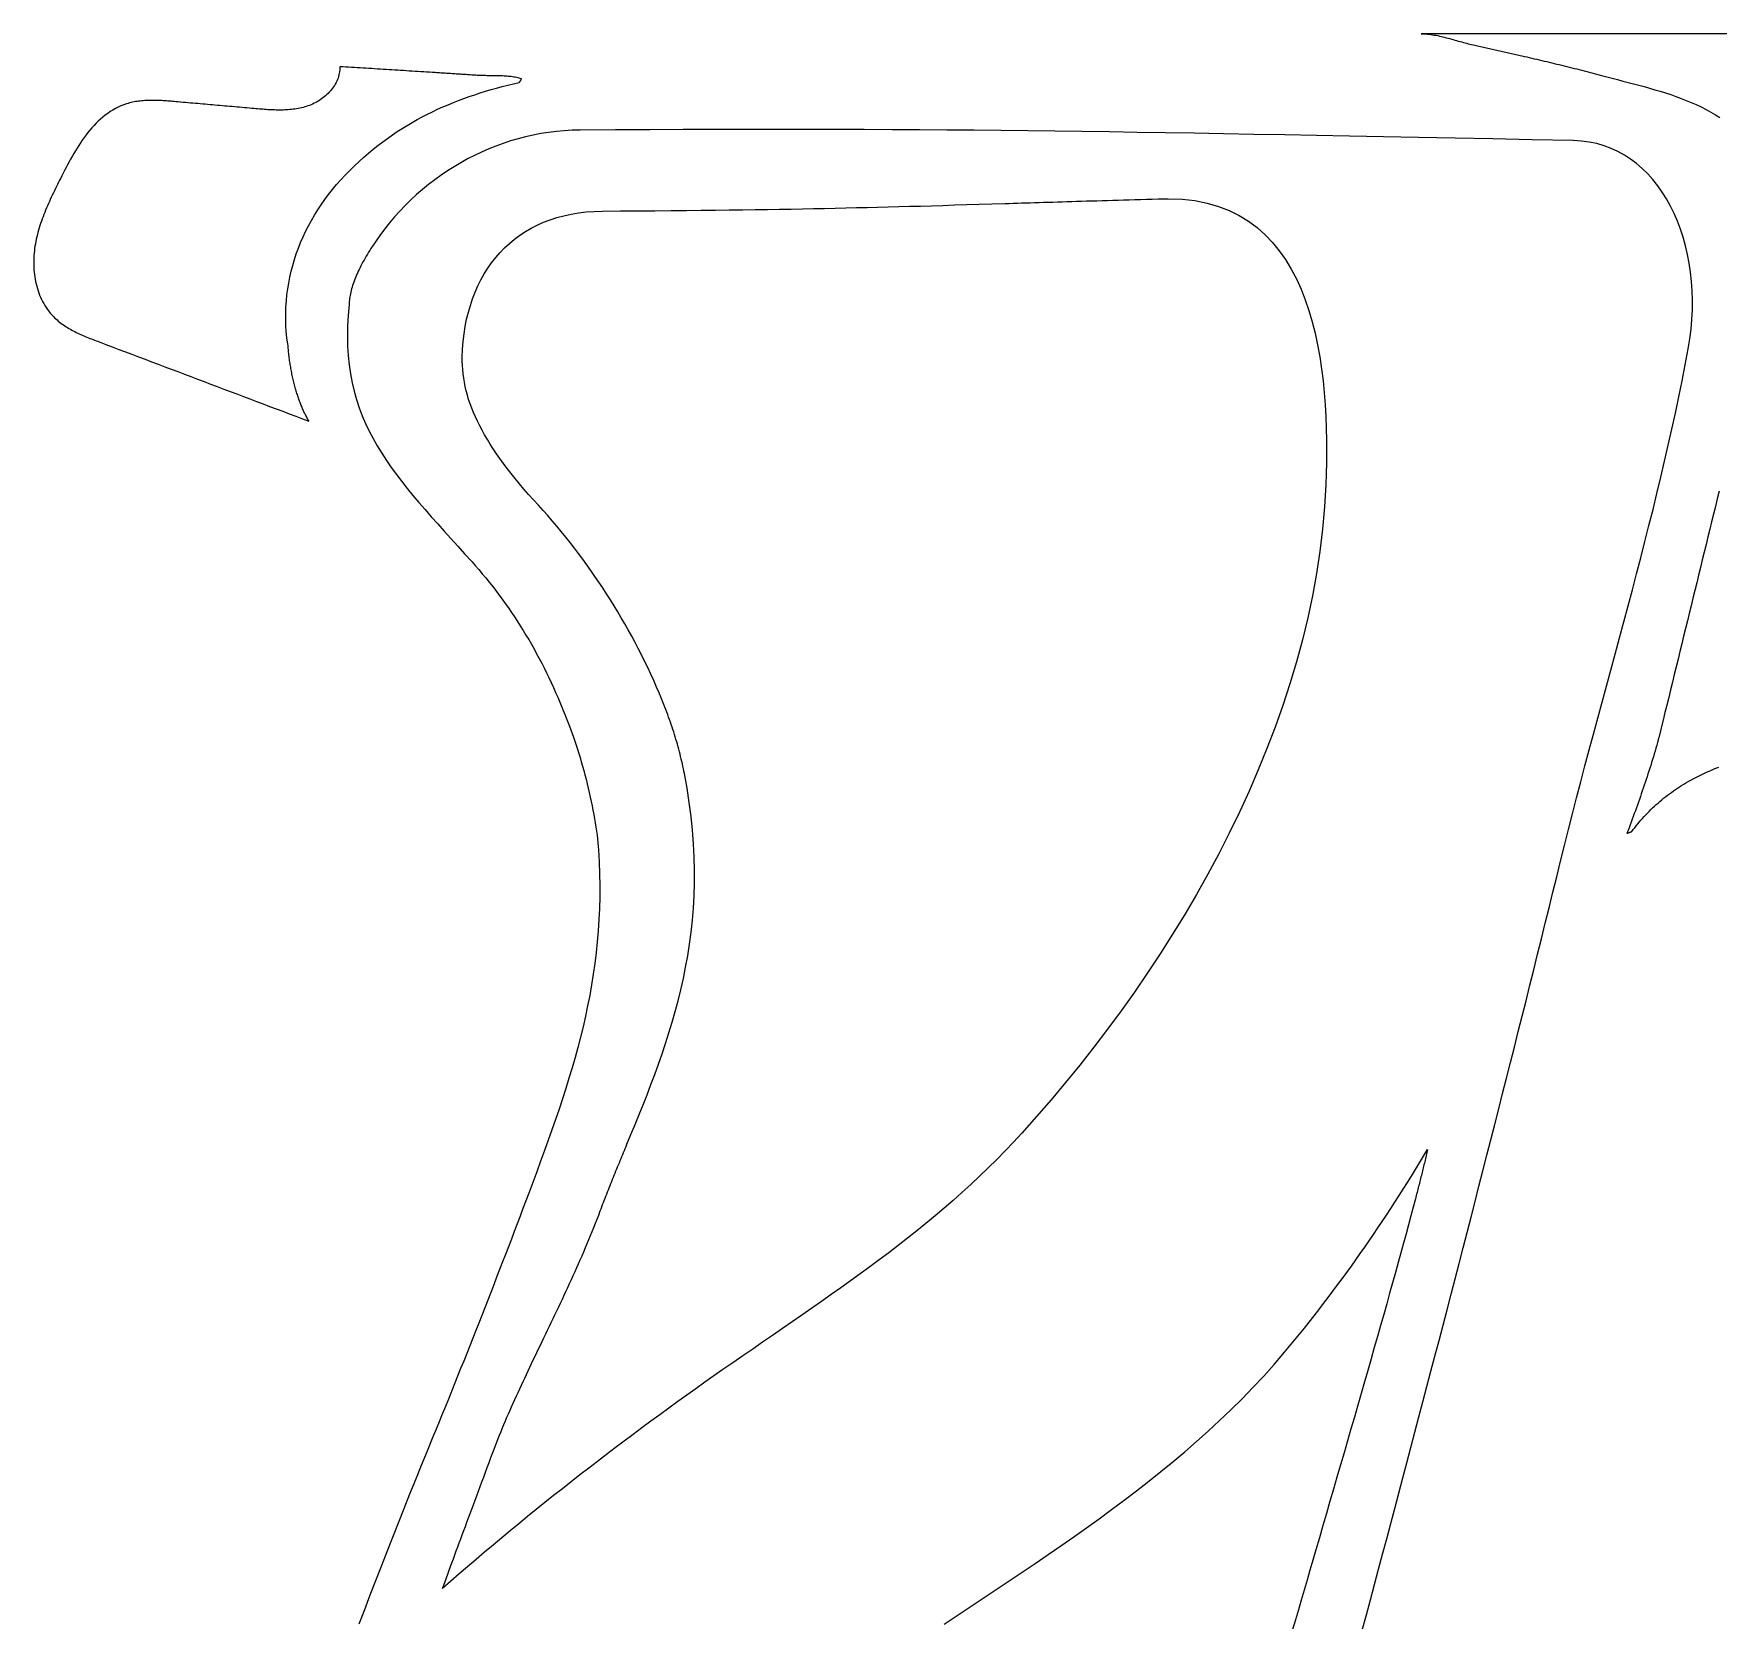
# Model space of a CAD drawing. Header units: metres. Extents: x 159 to 276, y -152 to -81.
# Drawn here: x 160.35 to 198.15, y -120.12 to -84.52 of the extents above; entities that cross this region are included whole.
import ezdxf

# ---------------------------------------------------------------- set-up
doc = ezdxf.new("R2010")
doc.units = ezdxf.units.M

msp = doc.modelspace()

# ---------------------------------------------------------------- linework, layer by layer
for points in [[(198.344028, -84.516722), (198.10603, -84.516722), (197.868032, -84.516722), (197.630288, -84.516722), (197.39229, -84.516722), (197.154292, -84.516722), (196.916294, -84.516722), (196.678296, -84.516722), (196.440298, -84.516722), (196.2023, -84.516722), (195.964302, -84.516722), (195.726304, -84.516722), (195.48856, -84.516722), (195.250562, -84.516722), (195.012564, -84.516722), (194.774566, -84.516722), (194.536568, -84.516722), (194.29857, -84.516722), (194.060572, -84.516722), (193.822574, -84.516722), (193.584576, -84.516722), (193.346832, -84.516722), (193.108834, -84.516722), (193.058034, -84.516722), (193.007234, -84.516722), (192.956434, -84.516722), (192.905634, -84.516722), (192.854834, -84.516722), (192.804034, -84.516722), (192.753234, -84.516722), (192.702434, -84.516722), (192.651634, -84.516722), (192.600834, -84.516722), (192.550034, -84.516722), (192.499234, -84.516722), (192.448434, -84.516722), (192.397634, -84.516722), (192.346834, -84.516722), (192.296034, -84.516722), (192.245234, -84.516722), (192.194434, -84.516722), (192.143634, -84.516722), (192.092834, -84.516722), (192.042034, -84.516722), (191.991234, -84.516722), (191.940434, -84.516722), (191.889634, -84.516722), (191.838834, -84.516722), (191.788034, -84.516722), (191.737234, -84.516722), (191.686434, -84.516722), (191.635634, -84.516722), (191.584834, -84.516722), (191.534034, -84.516722), (191.483234, -84.516722), (191.519048, -84.51723), (191.555116, -84.518754), (191.591692, -84.521294), (191.628522, -84.524596), (191.665606, -84.528914), (191.702944, -84.533994), (191.740536, -84.539836), (191.778382, -84.546186), (191.816482, -84.553298), (191.854836, -84.560918), (191.89319, -84.569046), (191.931798, -84.577682), (191.970406, -84.586826), (192.009014, -84.596478), (192.047622, -84.606384), (192.08623, -84.616544), (192.124838, -84.626958), (192.163446, -84.637626), (192.202054, -84.648294), (192.240408, -84.659216), (192.278762, -84.670138), (192.316862, -84.68106), (192.354962, -84.691728), (192.392808, -84.702396), (192.4304, -84.71281), (192.467738, -84.72297), (192.504822, -84.732876), (192.541398, -84.742528), (192.57772, -84.751926), (192.613534, -84.760816), (192.649094, -84.769198), (192.684146, -84.777072), (192.717166, -84.784184), (192.750186, -84.791296), (192.783206, -84.798408), (192.816226, -84.805774), (192.849246, -84.81314), (192.882266, -84.820506), (192.915286, -84.827872), (192.948306, -84.835238), (192.981326, -84.842604), (193.014346, -84.84997), (193.047366, -84.857336), (193.080386, -84.864702), (193.113406, -84.872068), (193.146426, -84.879434), (193.179446, -84.8868), (193.212466, -84.894166), (193.245486, -84.901532), (193.278506, -84.908898), (193.311526, -84.916264), (193.344546, -84.92363), (193.377566, -84.930996), (193.410586, -84.938362), (193.443606, -84.945728), (193.476626, -84.953094), (193.509646, -84.96046), (193.542666, -84.967826), (193.575686, -84.975192), (193.608706, -84.982558), (193.641726, -84.989924), (193.674746, -84.99729), (193.707766, -85.00491), (193.740786, -85.01253), (193.79692, -85.025484), (193.853054, -85.038438), (193.909188, -85.051392), (193.965322, -85.064346), (194.021456, -85.0773), (194.07759, -85.090508), (194.133724, -85.103716), (194.189858, -85.116924), (194.245992, -85.130132), (194.302126, -85.143594), (194.35826, -85.157056), (194.414394, -85.170518), (194.470528, -85.18398), (194.526662, -85.197442), (194.582796, -85.211158), (194.63893, -85.224874), (194.695064, -85.23859), (194.750944, -85.25256), (194.806824, -85.26653), (194.862704, -85.2805), (194.918584, -85.29447), (194.974464, -85.308694), (195.030344, -85.322918), (195.086224, -85.337142), (195.142104, -85.35162), (195.197984, -85.366098), (195.253864, -85.380576), (195.309744, -85.395054), (195.365624, -85.409786), (195.421504, -85.424518), (195.47713, -85.439504), (195.532756, -85.45449), (195.650612, -85.485986), (195.76923, -85.516974), (195.88861, -85.547708), (196.008498, -85.578442), (196.12864, -85.60943), (196.249036, -85.640672), (196.369432, -85.672422), (196.489828, -85.704934), (196.60997, -85.738462), (196.729604, -85.773006), (196.84873, -85.80882), (196.967348, -85.845904), (197.085204, -85.884766), (197.202044, -85.925406), (197.317868, -85.967824), (197.432422, -86.012528), (197.545706, -86.059518), (197.657466, -86.109048), (197.767448, -86.161118), (197.875652, -86.216236), (197.982078, -86.274402), (198.086472, -86.335616), (198.18858, -86.400386)], [(166.045388, -91.480894), (166.027608, -91.341194), (166.0144, -91.202002), (166.005764, -91.063318), (166.0017, -90.925396), (166.001954, -90.787982), (166.006526, -90.65133), (166.015416, -90.515186), (166.028624, -90.379804), (166.04615, -90.245184), (166.067994, -90.11158), (166.093902, -89.978738), (166.124128, -89.846912), (166.158418, -89.716102), (166.196772, -89.586308), (166.23919, -89.45753), (166.285672, -89.330022), (166.336218, -89.20353), (166.390574, -89.078308), (166.448994, -88.954356), (166.511224, -88.831674), (166.577264, -88.710516), (166.647114, -88.590628), (166.720774, -88.472264), (166.79799, -88.355424), (166.879016, -88.240108), (166.963598, -88.126316), (167.051736, -88.014302), (167.143684, -87.903812), (167.238934, -87.7951), (167.33774, -87.688166), (167.440102, -87.583264), (167.545766, -87.48014), (167.649398, -87.383366), (167.753792, -87.28964), (167.858948, -87.198962), (167.964866, -87.111332), (168.071546, -87.026496), (168.178988, -86.944454), (168.287192, -86.865206), (168.396158, -86.788752), (168.505886, -86.715092), (168.616376, -86.643972), (168.727628, -86.575392), (168.839642, -86.509098), (168.952418, -86.445344), (169.065956, -86.383876), (169.180256, -86.324694), (169.295318, -86.267798), (169.411142, -86.213188), (169.527728, -86.16061), (169.645076, -86.110064), (169.763186, -86.06155), (169.882058, -86.015068), (170.001692, -85.970364), (170.122088, -85.927438), (170.243246, -85.88629), (170.365166, -85.84692), (170.487848, -85.809074), (170.611292, -85.772752), (170.735498, -85.737954), (170.860466, -85.70468), (170.986196, -85.67293), (171.112688, -85.64245), (171.239942, -85.61324), (171.242228, -85.6107), (171.244514, -85.60816), (171.246546, -85.60562), (171.248578, -85.60308), (171.25061, -85.60054), (171.252642, -85.598), (171.254674, -85.59546), (171.256706, -85.59292), (171.258738, -85.59038), (171.26077, -85.58784), (171.262548, -85.5853), (171.264326, -85.58276), (171.266104, -85.58022), (171.267882, -85.57768), (171.26966, -85.57514), (171.271438, -85.5726), (171.272962, -85.57006), (171.274486, -85.56752), (171.27601, -85.56498), (171.277534, -85.56244), (171.279058, -85.5599), (171.280582, -85.55736), (171.281852, -85.55482), (171.283122, -85.55228), (171.284392, -85.549486), (171.285662, -85.546946), (171.286932, -85.544152), (171.288202, -85.541358), (171.289218, -85.538564), (171.290234, -85.53577), (171.29125, -85.532976), (171.292266, -85.530182), (171.264834, -85.521546), (171.236894, -85.513672), (171.208446, -85.50656), (171.17949, -85.50021), (171.150026, -85.494368), (171.120054, -85.489288), (171.089828, -85.484716), (171.059094, -85.480652), (171.028106, -85.477096), (170.996864, -85.474048), (170.965368, -85.471254), (170.933618, -85.468968), (170.901614, -85.466936), (170.869356, -85.465158), (170.837098, -85.463888), (170.804586, -85.462872), (170.772074, -85.461856), (170.739562, -85.461094), (170.70705, -85.460586), (170.674538, -85.460078), (170.642026, -85.459824), (170.609768, -85.45957), (170.577764, -85.459316), (170.54576, -85.459062), (170.51401, -85.458808), (170.482514, -85.4583), (170.451272, -85.457792), (170.420538, -85.45703), (170.390058, -85.456014), (170.360086, -85.454998), (170.330368, -85.453728), (170.301158, -85.45195), (170.269662, -85.449918), (170.238166, -85.447886), (170.20667, -85.445854), (170.175174, -85.443822), (170.143678, -85.44179), (170.112182, -85.439758), (170.080686, -85.437726), (170.04919, -85.435694), (170.017694, -85.433662), (169.986198, -85.43163), (169.954702, -85.429598), (169.923206, -85.427566), (169.89171, -85.425534), (169.860214, -85.423502), (169.828718, -85.42147), (169.797222, -85.419438), (169.765726, -85.417406), (169.73423, -85.415374), (169.702734, -85.413342), (169.671238, -85.41131), (169.639742, -85.409278), (169.608246, -85.407246), (169.57675, -85.405214), (169.545254, -85.403182), (169.513758, -85.40115), (169.482262, -85.399118), (169.450766, -85.397086), (169.41927, -85.395054), (169.387774, -85.393022), (169.356278, -85.39099), (169.324782, -85.388958), (169.293286, -85.386926), (169.228516, -85.382862), (169.163746, -85.378798), (169.098722, -85.374734), (169.033952, -85.37067), (168.969182, -85.366606), (168.904158, -85.362542), (168.839388, -85.358478), (168.774364, -85.354414), (168.709594, -85.35035), (168.644824, -85.346286), (168.5798, -85.342222), (168.51503, -85.338158), (168.45026, -85.334094), (168.385236, -85.33003), (168.320466, -85.325966), (168.255696, -85.321902), (168.190672, -85.317838), (168.125902, -85.313774), (168.061132, -85.30971), (167.996108, -85.305646), (167.931338, -85.301582), (167.866568, -85.297518), (167.801544, -85.293454), (167.736774, -85.28939), (167.672004, -85.285326), (167.60698, -85.281262), (167.54221, -85.277198), (167.47744, -85.273134), (167.412416, -85.26907), (167.347646, -85.265006), (167.282622, -85.260942), (167.217852, -85.256878), (167.217344, -85.294724), (167.215058, -85.332062), (167.21074, -85.369146), (167.204644, -85.405722), (167.196516, -85.44179), (167.186864, -85.47735), (167.175434, -85.512402), (167.162226, -85.546946), (167.147494, -85.580982), (167.131238, -85.614256), (167.113458, -85.647022), (167.094408, -85.679026), (167.073834, -85.710268), (167.05199, -85.741002), (167.028876, -85.770974), (167.004746, -85.800184), (166.979346, -85.828378), (166.95293, -85.85581), (166.925498, -85.88248), (166.89705, -85.908134), (166.867586, -85.933026), (166.83736, -85.956902), (166.806372, -85.979762), (166.774622, -86.001606), (166.74211, -86.022434), (166.70909, -86.042246), (166.675308, -86.061042), (166.641018, -86.078568), (166.60622, -86.095078), (166.571168, -86.110318), (166.535608, -86.124542), (166.499794, -86.137496), (166.463726, -86.149434), (166.427404, -86.160356), (166.391082, -86.170262), (166.354506, -86.179406), (166.317676, -86.187534), (166.280846, -86.1949), (166.243762, -86.201504), (166.206678, -86.207346), (166.16934, -86.212426), (166.132002, -86.216744), (166.09441, -86.220554), (166.056818, -86.223602), (166.018972, -86.226142), (165.981126, -86.228174), (165.94328, -86.229444), (165.90518, -86.230206), (165.86708, -86.23046), (165.82898, -86.23046), (165.79088, -86.229952), (165.75278, -86.228936), (165.71468, -86.227666), (165.67658, -86.226142), (165.63848, -86.22411), (165.60038, -86.221824), (165.56228, -86.219284), (165.52418, -86.21649), (165.48608, -86.213696), (165.44798, -86.210648), (165.40988, -86.2076), (165.37178, -86.204298), (165.333934, -86.200996), (165.296088, -86.197694), (165.24097, -86.192868), (165.185852, -86.188042), (165.130734, -86.183216), (165.075616, -86.17839), (165.020498, -86.173564), (164.96538, -86.168738), (164.910262, -86.163912), (164.855144, -86.159086), (164.800026, -86.15426), (164.744908, -86.149434), (164.68979, -86.144608), (164.634672, -86.139782), (164.579554, -86.134956), (164.524436, -86.13013), (164.469318, -86.125304), (164.4142, -86.120478), (164.359082, -86.115652), (164.303964, -86.110826), (164.248846, -86.106), (164.193728, -86.101174), (164.13861, -86.096348), (164.083492, -86.091522), (164.028374, -86.086696), (163.973256, -86.08187), (163.918138, -86.077044), (163.86302, -86.072218), (163.807902, -86.067392), (163.752784, -86.062566), (163.697666, -86.05774), (163.642548, -86.052914), (163.58743, -86.048088), (163.532312, -86.043262), (163.497768, -86.040214), (163.463224, -86.037166), (163.42868, -86.034118), (163.393882, -86.031324), (163.359084, -86.02853), (163.324286, -86.02599), (163.289488, -86.02345), (163.25469, -86.021164), (163.219892, -86.019132), (163.185094, -86.017354), (163.150296, -86.01583), (163.115498, -86.01456), (163.0807, -86.013544), (163.045902, -86.013036), (163.011104, -86.012782), (162.976306, -86.013036), (162.941508, -86.013544), (162.906964, -86.01456), (162.87242, -86.016084), (162.837876, -86.018116), (162.803586, -86.020656), (162.769296, -86.023704), (162.735006, -86.02726), (162.70097, -86.031578), (162.666934, -86.036404), (162.632898, -86.041992), (162.599116, -86.048088), (162.565334, -86.054946), (162.531806, -86.062566), (162.498278, -86.070948), (162.465004, -86.080092), (162.431984, -86.089998), (162.366198, -86.112604), (162.301936, -86.138004), (162.239452, -86.166198), (162.178746, -86.196932), (162.119564, -86.230206), (162.061906, -86.26602), (162.005772, -86.30412), (161.951162, -86.344506), (161.898076, -86.386924), (161.84626, -86.431374), (161.795968, -86.477602), (161.746946, -86.525862), (161.699194, -86.575646), (161.652712, -86.627208), (161.607246, -86.68004), (161.56305, -86.734396), (161.51987, -86.790022), (161.477706, -86.846918), (161.436558, -86.90483), (161.396426, -86.963758), (161.35731, -87.023448), (161.318956, -87.0839), (161.281618, -87.145114), (161.245042, -87.206836), (161.209228, -87.269066), (161.174176, -87.331804), (161.139632, -87.394796), (161.10585, -87.457788), (161.072576, -87.52078), (161.03981, -87.583772), (161.007552, -87.646764), (160.975802, -87.709502), (160.951926, -87.756746), (160.92805, -87.80399), (160.904174, -87.851488), (160.880298, -87.898986), (160.856676, -87.946484), (160.833054, -87.994236), (160.809686, -88.041988), (160.786572, -88.08974), (160.763712, -88.137746), (160.741106, -88.185752), (160.718754, -88.234012), (160.696656, -88.282272), (160.675066, -88.330786), (160.65373, -88.3793), (160.632902, -88.428068), (160.612582, -88.47709), (160.59277, -88.526112), (160.573466, -88.575388), (160.55467, -88.624664), (160.536382, -88.674194), (160.518856, -88.723978), (160.501838, -88.774016), (160.485582, -88.824054), (160.470088, -88.874346), (160.455102, -88.924892), (160.441132, -88.975692), (160.427924, -89.026746), (160.415478, -89.078054), (160.403794, -89.129362), (160.393126, -89.180924), (160.383474, -89.23274), (160.374584, -89.28481), (160.366964, -89.337134), (160.36036, -89.389966), (160.355026, -89.443052), (160.350962, -89.496392), (160.347914, -89.549732), (160.346136, -89.603072), (160.345628, -89.656666), (160.34639, -89.71026), (160.348422, -89.763854), (160.351724, -89.817194), (160.356296, -89.870534), (160.362392, -89.92362), (160.369758, -89.976452), (160.378394, -90.02903), (160.388554, -90.0811), (160.399984, -90.132916), (160.412938, -90.184224), (160.427416, -90.235024), (160.443164, -90.285316), (160.460436, -90.334846), (160.479232, -90.383868), (160.499552, -90.432128), (160.521396, -90.479626), (160.544764, -90.526362), (160.569656, -90.572082), (160.596072, -90.61704), (160.624012, -90.660982), (160.65373, -90.703908), (160.684972, -90.745818), (160.717738, -90.786712), (160.752282, -90.826336), (160.788604, -90.86469), (160.814766, -90.890852), (160.84169, -90.916252), (160.869122, -90.94089), (160.897062, -90.964766), (160.92551, -90.98788), (160.954466, -91.010232), (160.98393, -91.032076), (161.013902, -91.053158), (161.044382, -91.073732), (161.075116, -91.093798), (161.106358, -91.113356), (161.137854, -91.132152), (161.169858, -91.15044), (161.202116, -91.16822), (161.234628, -91.185746), (161.267394, -91.202764), (161.300414, -91.219274), (161.333942, -91.23553), (161.36747, -91.251278), (161.401252, -91.266772), (161.435288, -91.282012), (161.469578, -91.296744), (161.503868, -91.311222), (161.538412, -91.325446), (161.572956, -91.339416), (161.6075, -91.353386), (161.642298, -91.367102), (161.677096, -91.380564), (161.711894, -91.394026), (161.746692, -91.407234), (161.78149, -91.420442), (161.816034, -91.43365), (161.9631, -91.489276), (162.110166, -91.544902), (162.257232, -91.600528), (162.404298, -91.656154), (162.551364, -91.71178), (162.69843, -91.767406), (162.845496, -91.823032), (162.992562, -91.878658), (163.139628, -91.934284), (163.286694, -91.98991), (163.43376, -92.045536), (163.580826, -92.101162), (163.727892, -92.156788), (163.874958, -92.212414), (164.022024, -92.26804), (164.16909, -92.323666), (164.316156, -92.379292), (164.463222, -92.434918), (164.610288, -92.490544), (164.757354, -92.54617), (164.90442, -92.601796), (165.051486, -92.657422), (165.198552, -92.713048), (165.345618, -92.768674), (165.492684, -92.8243), (165.63975, -92.879926), (165.786816, -92.935552), (165.933882, -92.991178), (166.080948, -93.046804), (166.228014, -93.10243), (166.37508, -93.158056), (166.522146, -93.213682), (166.510462, -93.193108), (166.499032, -93.17228), (166.487602, -93.151452), (166.476426, -93.13037), (166.46525, -93.109034), (166.454328, -93.087698), (166.443406, -93.066108), (166.432738, -93.044264), (166.42207, -93.022166), (166.411656, -93.000068), (166.401242, -92.977716), (166.391082, -92.95511), (166.380922, -92.93225), (166.371016, -92.909136), (166.36111, -92.886022), (166.351458, -92.862654), (166.341806, -92.839032), (166.332408, -92.815156), (166.323264, -92.791026), (166.31412, -92.766896), (166.30523, -92.742512), (166.29634, -92.717874), (166.287704, -92.692982), (166.279068, -92.667836), (166.270686, -92.642436), (166.262304, -92.616782), (166.254176, -92.590874), (166.246048, -92.564712), (166.238174, -92.538296), (166.2303, -92.51188), (166.22268, -92.48521), (166.21506, -92.458286), (166.206932, -92.42806), (166.199058, -92.397834), (166.191184, -92.367354), (166.183564, -92.336874), (166.176198, -92.306394), (166.169086, -92.275914), (166.162228, -92.245434), (166.15537, -92.214954), (166.148766, -92.184474), (166.142416, -92.153994), (166.13632, -92.123514), (166.130478, -92.093034), (166.124636, -92.062554), (166.119048, -92.032074), (166.113714, -92.001594), (166.108634, -91.971114), (166.103554, -91.940634), (166.098728, -91.910154), (166.094156, -91.879674), (166.089838, -91.849194), (166.08552, -91.818714), (166.081456, -91.788234), (166.077646, -91.757754), (166.07409, -91.727274), (166.070534, -91.696794), (166.067232, -91.666314), (166.064184, -91.635834), (166.06139, -91.605354), (166.058596, -91.574874), (166.056056, -91.544394), (166.05377, -91.514168), (166.051484, -91.483942)], [(194.894962, -86.91372), (193.97726, -86.89594), (193.094864, -86.878922), (192.245488, -86.862412), (191.4271, -86.84641), (190.637414, -86.83117), (189.874652, -86.816438), (189.136528, -86.802214), (188.42101, -86.788752), (187.726066, -86.775798), (187.04941, -86.763606), (186.389264, -86.752176), (185.743342, -86.741254), (185.109612, -86.731094), (184.485788, -86.721696), (183.870092, -86.712806), (183.260238, -86.704678), (182.654194, -86.697312), (182.049928, -86.690708), (181.445408, -86.684866), (180.838348, -86.679786), (180.22697, -86.675468), (179.608988, -86.671912), (178.982116, -86.669118), (178.344576, -86.667086), (177.694082, -86.665816), (177.028602, -86.665308), (176.346358, -86.665562), (175.64481, -86.666832), (174.92218, -86.668864), (174.176182, -86.671658), (173.404784, -86.675468), (172.605954, -86.68004), (172.428408, -86.684104), (172.251878, -86.694264), (172.07611, -86.710266), (171.901358, -86.73211), (171.727876, -86.759542), (171.555664, -86.792562), (171.384976, -86.83117), (171.215812, -86.875112), (171.048172, -86.924388), (170.88231, -86.978998), (170.71848, -87.038688), (170.556428, -87.103458), (170.396662, -87.173308), (170.239182, -87.248238), (170.083988, -87.327994), (169.93108, -87.412322), (169.780966, -87.501222), (169.633392, -87.594694), (169.488612, -87.692738), (169.34688, -87.7951), (169.208196, -87.90178), (169.07256, -88.012778), (168.940226, -88.12784), (168.811194, -88.246966), (168.685718, -88.370156), (168.563798, -88.497156), (168.445688, -88.627966), (168.331388, -88.762332), (168.221152, -88.900508), (168.11498, -89.041986), (168.012872, -89.18702), (167.915082, -89.335356), (167.887396, -89.379298), (167.860472, -89.422986), (167.834056, -89.46642), (167.808402, -89.509854), (167.78351, -89.553034), (167.75938, -89.59596), (167.735758, -89.638632), (167.712898, -89.68105), (167.6908, -89.723214), (167.669464, -89.765124), (167.64889, -89.80678), (167.629078, -89.848182), (167.610282, -89.88933), (167.592248, -89.930224), (167.574976, -89.97061), (167.55872, -90.010742), (167.543226, -90.05062), (167.528494, -90.08999), (167.514778, -90.129106), (167.502078, -90.167714), (167.49014, -90.205814), (167.479218, -90.243406), (167.469312, -90.280744), (167.460422, -90.317574), (167.452548, -90.353896), (167.44569, -90.38971), (167.439848, -90.425016), (167.435022, -90.459814), (167.431212, -90.494104), (167.428418, -90.527632), (167.42664, -90.560652), (167.426132, -90.593164), (167.403272, -90.838274), (167.38981, -91.075256), (167.385492, -91.304618), (167.390064, -91.526868), (167.403526, -91.74226), (167.42537, -91.951048), (167.455342, -92.15374), (167.493442, -92.350844), (167.539162, -92.542614), (167.592502, -92.729304), (167.652954, -92.911422), (167.720518, -93.089476), (167.79494, -93.26372), (167.875712, -93.434662), (167.962834, -93.602556), (168.056052, -93.767656), (168.155112, -93.93047), (168.25976, -94.091506), (168.369742, -94.251018), (168.484804, -94.409514), (168.604692, -94.567248), (168.729152, -94.724474), (168.85793, -94.8817), (168.991026, -95.039434), (169.127932, -95.19793), (169.268394, -95.357696), (169.412412, -95.518986), (169.559478, -95.682054), (169.709592, -95.847662), (169.862246, -96.01581), (170.01744, -96.187006), (170.17492, -96.361758), (170.255184, -96.452436), (170.334432, -96.543876), (170.412664, -96.636078), (170.489626, -96.729296), (170.565572, -96.823276), (170.640502, -96.918018), (170.714416, -97.013522), (170.78706, -97.109788), (170.858688, -97.20707), (170.9293, -97.305114), (170.998642, -97.40392), (171.066968, -97.503488), (171.134278, -97.603564), (171.200318, -97.704402), (171.265342, -97.806002), (171.32935, -97.908364), (171.392088, -98.011488), (171.45381, -98.11512), (171.514516, -98.219514), (171.573952, -98.32467), (171.632372, -98.430334), (171.689522, -98.53676), (171.745656, -98.643694), (171.80052, -98.75139), (171.854368, -98.859594), (171.906946, -98.968306), (171.958508, -99.077526), (172.0088, -99.187508), (172.058076, -99.297998), (172.106082, -99.408996), (172.153072, -99.520502), (172.198792, -99.632516), (172.202348, -99.641152), (172.205904, -99.649788), (172.20946, -99.658424), (172.213016, -99.66706), (172.216572, -99.675696), (172.220128, -99.684332), (172.223684, -99.692968), (172.22724, -99.701604), (172.230796, -99.71024), (172.234352, -99.718876), (172.237908, -99.727512), (172.241464, -99.736148), (172.24502, -99.744784), (172.248576, -99.75342), (172.252132, -99.762056), (172.255688, -99.770692), (172.259244, -99.779328), (172.2628, -99.787964), (172.266356, -99.7966), (172.269912, -99.805236), (172.273468, -99.813872), (172.277024, -99.822508), (172.28058, -99.831144), (172.284136, -99.83978), (172.287692, -99.848416), (172.291248, -99.857052), (172.294804, -99.865688), (172.29836, -99.874324), (172.301916, -99.88296), (172.305472, -99.891596), (172.309028, -99.899978), (172.312584, -99.90836), (172.342556, -99.982528), (172.372528, -100.059744), (172.4025, -100.139754), (172.432472, -100.222304), (172.46219, -100.307394), (172.491654, -100.39477), (172.521118, -100.484178), (172.550074, -100.575364), (172.578776, -100.668074), (172.607224, -100.762308), (172.635164, -100.857812), (172.662596, -100.954586), (172.68952, -101.052122), (172.715682, -101.15042), (172.741336, -101.249226), (172.766228, -101.34854), (172.790358, -101.448108), (172.813472, -101.547676), (172.835824, -101.64699), (172.85716, -101.745796), (172.87748, -101.844094), (172.896784, -101.94163), (172.915072, -102.03815), (172.932344, -102.133654), (172.948346, -102.227888), (172.963078, -102.320598), (172.97654, -102.41153), (172.988478, -102.500684), (172.999146, -102.587806), (173.00829, -102.672642), (173.01591, -102.754938), (173.022006, -102.834694), (173.036992, -103.103934), (173.04639, -103.369618), (173.050454, -103.631746), (173.049184, -103.890318), (173.042834, -104.145842), (173.031404, -104.398318), (173.015148, -104.648), (172.994066, -104.895142), (172.968412, -105.139744), (172.93844, -105.382314), (172.90415, -105.622852), (172.865796, -105.861358), (172.823378, -106.09834), (172.77715, -106.333798), (172.727366, -106.567986), (172.674026, -106.801158), (172.61713, -107.033314), (172.556932, -107.264708), (172.493686, -107.495594), (172.427646, -107.726226), (172.358558, -107.956604), (172.28693, -108.187236), (172.212762, -108.418122), (172.136054, -108.649262), (172.057314, -108.881164), (171.976288, -109.113828), (171.893484, -109.347508), (171.808902, -109.582204), (171.722542, -109.818424), (171.634658, -110.056168), (171.545504, -110.29569), (171.45508, -110.537244), (171.390564, -110.709202), (171.325794, -110.880906), (171.26077, -111.05261), (171.195746, -111.224314), (171.130468, -111.396018), (171.064936, -111.567468), (170.999404, -111.738918), (170.933618, -111.910368), (170.867578, -112.081818), (170.801538, -112.253268), (170.735244, -112.424464), (170.668696, -112.59566), (170.602148, -112.766856), (170.535346, -112.938052), (170.468544, -113.108994), (170.401488, -113.279936), (170.334178, -113.450878), (170.266868, -113.62182), (170.199304, -113.792508), (170.131486, -113.963196), (170.063668, -114.133884), (169.995596, -114.304572), (169.92727, -114.475006), (169.858944, -114.64544), (169.790364, -114.815874), (169.721784, -114.986308), (169.65295, -115.156488), (169.583862, -115.326668), (169.514774, -115.496848), (169.445432, -115.666774), (169.375836, -115.8367), (169.30624, -116.006626), (169.174414, -116.328444), (169.04335, -116.650516), (168.912794, -116.972842), (168.783, -117.295422), (168.653714, -117.618256), (168.52519, -117.941344), (168.397174, -118.264686), (168.26992, -118.588282), (168.143174, -118.912132), (168.01719, -119.236236), (167.891714, -119.560594), (167.767, -119.885206), (167.643048, -120.210072)], [(190.162434, -120.344184), (190.253874, -120.002554), (190.345314, -119.660924), (190.4365, -119.319294), (190.527686, -118.977664), (190.618872, -118.636034), (190.709804, -118.294404), (190.800736, -117.952774), (190.891414, -117.611144), (190.982092, -117.269514), (191.07277, -116.92763), (191.163194, -116.585746), (191.253618, -116.243862), (191.343788, -115.901978), (191.433958, -115.560094), (191.523874, -115.21821), (191.61379, -114.876326), (191.703452, -114.534442), (191.793114, -114.192304), (191.883538, -113.846102), (191.973962, -113.499646), (192.064132, -113.15319), (192.154302, -112.806734), (192.244218, -112.460278), (192.334134, -112.113822), (192.423796, -111.767366), (192.513204, -111.42091), (192.602612, -111.0742), (192.691766, -110.72749), (192.78092, -110.38078), (192.86982, -110.03407), (192.958466, -109.68736), (193.047112, -109.34065), (193.135504, -108.993686), (193.223642, -108.646722), (193.31178, -108.299758), (193.399664, -107.952794), (193.487294, -107.60583), (193.574924, -107.258866), (193.6623, -106.911648), (193.749422, -106.56443), (193.83629, -106.217212), (193.923158, -105.869994), (194.009772, -105.522776), (194.096132, -105.175304), (194.182238, -104.827832), (194.268344, -104.48036), (194.354196, -104.132888), (194.439794, -103.785416), (194.525138, -103.43769), (194.610228, -103.089964), (194.698112, -102.734364), (194.78752, -102.378256), (194.878452, -102.02164), (194.970654, -101.66477), (195.064126, -101.307392), (195.158614, -100.94976), (195.254118, -100.59162), (195.35013, -100.233226), (195.446904, -99.874578), (195.543932, -99.515676), (195.641214, -99.15652), (195.73875, -98.79711), (195.836286, -98.437446), (195.933568, -98.077528), (196.030342, -97.717356), (196.126608, -97.357184), (196.222366, -96.996758), (196.317362, -96.636332), (196.411342, -96.275652), (196.504306, -95.914972), (196.596, -95.554292), (196.68617, -95.193612), (196.774816, -94.832678), (196.861684, -94.471744), (196.946774, -94.111064), (197.029832, -93.750384), (197.110604, -93.389704), (197.18909, -93.029024), (197.265036, -92.668598), (197.338442, -92.308172), (197.409054, -91.948), (197.476618, -91.588082), (197.512686, -91.367864), (197.540118, -91.148408), (197.559168, -90.930222), (197.569582, -90.71356), (197.571868, -90.49893), (197.565772, -90.28684), (197.551548, -90.077544), (197.52945, -89.871296), (197.499478, -89.668604), (197.461886, -89.469976), (197.41642, -89.275666), (197.363588, -89.086182), (197.30339, -88.902032), (197.235826, -88.72347), (197.16115, -88.55075), (197.079362, -88.38438), (196.990462, -88.224868), (196.894704, -88.072468), (196.792342, -87.927688), (196.683376, -87.790782), (196.567806, -87.662258), (196.445886, -87.542624), (196.317616, -87.432134), (196.18325, -87.331296), (196.042788, -87.240364), (195.896484, -87.159846), (195.744338, -87.089996), (195.586604, -87.031322), (195.423282, -86.984332), (195.254372, -86.94928), (195.080128, -86.92642), (194.90055, -86.916514)], [(185.71972, -88.21928), (185.722514, -88.21928), (185.725308, -88.21928), (185.728102, -88.21928), (185.730896, -88.21928), (185.73369, -88.21928), (185.736484, -88.21928), (185.739278, -88.21928), (185.742072, -88.21928), (185.744866, -88.21928), (185.74766, -88.21928), (185.750454, -88.21928), (185.753248, -88.21928), (185.756042, -88.21928), (185.758836, -88.21928), (185.76163, -88.21928), (185.764424, -88.21928), (185.767218, -88.21928), (185.770012, -88.21928), (185.772806, -88.21928), (185.7756, -88.21928), (185.778394, -88.21928), (185.781188, -88.21928), (185.783982, -88.21928), (185.786776, -88.21928), (185.78957, -88.21928), (185.792364, -88.21928), (185.795158, -88.21928), (185.797952, -88.21928), (185.800746, -88.21928), (185.80354, -88.21928), (185.806334, -88.21928), (185.809128, -88.21928), (186.11723, -88.230456), (186.407298, -88.26373), (186.680094, -88.317832), (186.936126, -88.392), (187.175902, -88.485218), (187.399676, -88.59647), (187.60821, -88.72474), (187.802012, -88.869012), (187.98159, -89.028524), (188.147198, -89.20226), (188.299598, -89.38895), (188.439298, -89.587832), (188.566806, -89.798144), (188.68263, -90.018616), (188.787024, -90.248486), (188.88075, -90.486484), (188.964316, -90.731848), (189.03823, -90.983562), (189.103, -91.24061), (189.159134, -91.50223), (189.20714, -91.767152), (189.247526, -92.034614), (189.2808, -92.3036), (189.307216, -92.573094), (189.327536, -92.84208), (189.342268, -93.109796), (189.35192, -93.374972), (189.357, -93.636846), (189.358016, -93.894402), (189.355476, -94.146624), (189.349888, -94.39275), (189.34176, -94.63151), (189.31382, -95.132906), (189.26937, -95.633794), (189.209172, -96.13392), (189.13348, -96.63303), (189.042802, -97.13087), (188.937392, -97.62744), (188.817758, -98.122232), (188.684408, -98.614992), (188.53785, -99.105466), (188.378592, -99.5934), (188.206888, -100.078794), (188.023246, -100.56114), (187.828174, -101.040184), (187.621926, -101.515672), (187.40501, -101.98735), (187.177934, -102.455218), (186.941206, -102.918768), (186.69508, -103.377746), (186.440064, -103.831898), (186.176666, -104.281224), (185.905394, -104.725216), (185.626502, -105.16362), (185.340498, -105.596182), (185.04789, -106.022902), (184.749186, -106.443272), (184.44464, -106.857038), (184.13476, -107.2642), (183.820054, -107.66425), (183.500776, -108.056934), (183.177688, -108.442252), (182.851044, -108.819696), (182.521098, -109.189012), (182.335932, -109.39018), (182.148226, -109.587538), (181.958488, -109.781086), (181.766464, -109.971078), (181.572408, -110.157768), (181.37632, -110.341156), (181.178454, -110.521496), (180.978556, -110.699042), (180.77688, -110.873794), (180.573426, -111.046006), (180.368448, -111.215678), (180.161946, -111.383318), (179.95392, -111.548672), (179.74437, -111.711994), (179.53355, -111.873538), (179.32146, -112.033558), (179.1081, -112.192054), (178.893724, -112.34928), (178.678332, -112.505236), (178.461924, -112.660176), (178.2445, -112.814354), (178.026314, -112.96777), (177.807366, -113.120678), (177.587656, -113.273078), (177.367438, -113.425224), (177.146712, -113.57737), (176.925478, -113.729516), (176.703736, -113.881916), (176.48174, -114.03457), (176.25949, -114.187732), (176.036986, -114.341656), (175.814482, -114.496342), (175.611028, -114.638836), (175.407828, -114.782092), (175.204882, -114.925856), (175.002444, -115.070382), (174.80026, -115.21567), (174.598584, -115.36172), (174.397162, -115.508532), (174.196248, -115.655852), (173.995588, -115.803934), (173.795436, -115.952778), (173.595792, -116.102384), (173.396402, -116.252752), (173.19752, -116.403882), (172.999146, -116.555774), (172.80128, -116.708174), (172.603922, -116.861336), (172.406818, -117.01526), (172.210222, -117.169946), (172.014134, -117.325394), (171.818554, -117.481604), (171.623482, -117.638576), (171.429172, -117.796056), (171.23537, -117.954298), (171.042076, -118.113302), (170.84929, -118.273068), (170.657012, -118.433596), (170.465496, -118.594886), (170.274488, -118.756938), (170.083988, -118.919752), (169.89425, -119.083328), (169.70502, -119.247412), (169.516552, -119.412258), (169.54627, -119.331486), (169.576496, -119.249952), (169.606976, -119.167656), (169.63771, -119.084344), (169.668698, -119.00027), (169.700194, -118.915434), (169.731944, -118.829582), (169.763948, -118.742968), (169.79646, -118.655338), (169.829226, -118.566692), (169.862246, -118.477284), (169.895774, -118.38686), (169.929556, -118.29542), (169.963846, -118.202964), (169.99839, -118.109746), (170.033442, -118.015512), (170.068748, -117.920262), (170.104562, -117.823996), (170.14063, -117.726714), (170.177206, -117.628162), (170.214036, -117.528594), (170.251374, -117.42801), (170.28922, -117.32641), (170.32732, -117.22354), (170.365928, -117.119654), (170.405044, -117.014752), (170.444414, -116.90858), (170.484292, -116.801392), (170.524678, -116.692934), (170.565318, -116.583206), (170.606466, -116.472462), (170.648122, -116.360448), (170.67784, -116.2812), (170.708066, -116.202206), (170.7388, -116.122958), (170.770042, -116.04371), (170.801792, -115.964462), (170.83405, -115.885214), (170.866562, -115.805966), (170.899582, -115.726718), (170.93311, -115.647216), (170.967146, -115.567714), (171.001436, -115.488212), (171.036234, -115.408456), (171.071286, -115.3287), (171.106846, -115.248944), (171.14266, -115.168934), (171.178982, -115.088924), (171.215558, -115.00866), (171.252388, -114.928142), (171.289472, -114.847624), (171.327064, -114.766852), (171.36491, -114.685826), (171.40301, -114.6048), (171.441364, -114.52352), (171.479972, -114.441986), (171.518834, -114.360198), (171.55795, -114.278156), (171.59732, -114.19586), (171.63669, -114.11331), (171.676314, -114.030506), (171.716192, -113.947448), (171.756324, -113.864136), (171.796456, -113.78057), (171.837604, -113.694972), (171.878752, -113.60912), (171.920154, -113.523014), (171.961556, -113.436908), (172.002958, -113.350548), (172.04436, -113.263934), (172.085762, -113.177066), (172.127164, -113.090198), (172.168312, -113.003076), (172.20946, -112.9157), (172.250608, -112.82807), (172.291502, -112.740186), (172.332396, -112.652048), (172.373036, -112.56391), (172.413676, -112.475518), (172.454062, -112.386872), (172.494194, -112.297972), (172.534072, -112.208818), (172.573696, -112.11941), (172.613066, -112.029748), (172.652182, -111.940086), (172.691044, -111.85017), (172.729652, -111.76), (172.768006, -111.669576), (172.805852, -111.578898), (172.843444, -111.487966), (172.880528, -111.39678), (172.917358, -111.30534), (172.95368, -111.213646), (172.989494, -111.121698), (173.025054, -111.029496), (173.060106, -110.93704), (173.07814, -110.889288), (173.096174, -110.841536), (173.114208, -110.793784), (173.132496, -110.746286), (173.150784, -110.698788), (173.169072, -110.65129), (173.187614, -110.603792), (173.206156, -110.556294), (173.224698, -110.50905), (173.24324, -110.461806), (173.261782, -110.414562), (173.280578, -110.367318), (173.299374, -110.320328), (173.31817, -110.273338), (173.336966, -110.226348), (173.355762, -110.179612), (173.374558, -110.132876), (173.393354, -110.08614), (173.412404, -110.039404), (173.431454, -109.992922), (173.450504, -109.94644), (173.469554, -109.899958), (173.488604, -109.85373), (173.507654, -109.807502), (173.526704, -109.761274), (173.545754, -109.7153), (173.56455, -109.669326), (173.583346, -109.623352), (173.602142, -109.577632), (173.620938, -109.531912), (173.639734, -109.486192), (173.65853, -109.440726), (173.749716, -109.219492), (173.840648, -108.99775), (173.931326, -108.775246), (174.021242, -108.551472), (174.109888, -108.326682), (174.197264, -108.100368), (174.282862, -107.87253), (174.366428, -107.642914), (174.447708, -107.411266), (174.526448, -107.177586), (174.60214, -106.94162), (174.67453, -106.703114), (174.743364, -106.461814), (174.808388, -106.21772), (174.869094, -105.970578), (174.925228, -105.720134), (174.976536, -105.466388), (175.022764, -105.208832), (175.063404, -104.947466), (175.098202, -104.68229), (175.126904, -104.412796), (175.149256, -104.138984), (175.16475, -103.8606), (175.173132, -103.57739), (175.174148, -103.289354), (175.167544, -102.996238), (175.153066, -102.697788), (175.130206, -102.394004), (175.09871, -102.084378), (175.05807, -101.76891), (175.008286, -101.4476), (174.94885, -101.11994), (174.938182, -101.065838), (174.927006, -101.011736), (174.915322, -100.95738), (174.903384, -100.903024), (174.890938, -100.848414), (174.877984, -100.793804), (174.864776, -100.739194), (174.85106, -100.68433), (174.836836, -100.629466), (174.822358, -100.574602), (174.807372, -100.519484), (174.791878, -100.464366), (174.77613, -100.409248), (174.759874, -100.353876), (174.74311, -100.298504), (174.726092, -100.243132), (174.708566, -100.18776), (174.690532, -100.132134), (174.672244, -100.076508), (174.653448, -100.020882), (174.634144, -99.965256), (174.614586, -99.909376), (174.59452, -99.853496), (174.573946, -99.797616), (174.553118, -99.741736), (174.531782, -99.685856), (174.510192, -99.629976), (174.488094, -99.573842), (174.465488, -99.517708), (174.442628, -99.461574), (174.41926, -99.40544), (174.395638, -99.349306), (174.395384, -99.348544), (174.39513, -99.347782), (174.394876, -99.34702), (174.394622, -99.346258), (174.394368, -99.345496), (174.394114, -99.344734), (174.39386, -99.343972), (174.393606, -99.34321), (174.393352, -99.342448), (174.393098, -99.341686), (174.392844, -99.340924), (174.39259, -99.340162), (174.392336, -99.3394), (174.392082, -99.338638), (174.391828, -99.337876), (174.391574, -99.337114), (174.39132, -99.336352), (174.391066, -99.33559), (174.390812, -99.334828), (174.390558, -99.334066), (174.390304, -99.333304), (174.39005, -99.332542), (174.389796, -99.33178), (174.389542, -99.331018), (174.389288, -99.330256), (174.389034, -99.329494), (174.38878, -99.328732), (174.388526, -99.32797), (174.388272, -99.327208), (174.388018, -99.326446), (174.387764, -99.325684), (174.38751, -99.324922), (174.32401, -99.178364), (174.25924, -99.032568), (174.192946, -98.887788), (174.125128, -98.74377), (174.05604, -98.600768), (173.985428, -98.458528), (173.913546, -98.317304), (173.84014, -98.176842), (173.765464, -98.037396), (173.689264, -97.898712), (173.611794, -97.761044), (173.5328, -97.624392), (173.452536, -97.488756), (173.371002, -97.353882), (173.287944, -97.220024), (173.203616, -97.087182), (173.117764, -96.955356), (173.030642, -96.824546), (172.94225, -96.694752), (172.852334, -96.56572), (172.761148, -96.437704), (172.668692, -96.310704), (172.574966, -96.18472), (172.479716, -96.059752), (172.383196, -95.936054), (172.285406, -95.813372), (172.186346, -95.691706), (172.086016, -95.571056), (171.984162, -95.451422), (171.881038, -95.332804), (171.776644, -95.215456), (171.67098, -95.099124), (171.558966, -94.97568), (171.45127, -94.854268), (171.347384, -94.734634), (171.247562, -94.616778), (171.151804, -94.5007), (171.06011, -94.386146), (170.972226, -94.273116), (170.888406, -94.16161), (170.808396, -94.051628), (170.732196, -93.942916), (170.659806, -93.835474), (170.591226, -93.729302), (170.526456, -93.6244), (170.465496, -93.520514), (170.408092, -93.417644), (170.354244, -93.31579), (170.304206, -93.214952), (170.257724, -93.114876), (170.214798, -93.015816), (170.175428, -92.917518), (170.13936, -92.819728), (170.106848, -92.7227), (170.077892, -92.62618), (170.052238, -92.530168), (170.029886, -92.434664), (170.010836, -92.339414), (169.995088, -92.244418), (169.982642, -92.149676), (169.973498, -92.055188), (169.967656, -91.960954), (169.964862, -91.86672), (169.965116, -91.772486), (169.971974, -91.596464), (169.985182, -91.423744), (170.00474, -91.254326), (170.030394, -91.088464), (170.062398, -90.926412), (170.100498, -90.76817), (170.144694, -90.613992), (170.194986, -90.463878), (170.251374, -90.318082), (170.313604, -90.176604), (170.38193, -90.039952), (170.456098, -89.907872), (170.536108, -89.780872), (170.62196, -89.658952), (170.7134, -89.542112), (170.810682, -89.430606), (170.913552, -89.324688), (171.02201, -89.224358), (171.136056, -89.12987), (171.25569, -89.041224), (171.380912, -88.958674), (171.511468, -88.882474), (171.647612, -88.812624), (171.78909, -88.749378), (171.935902, -88.69299), (172.087794, -88.64346), (172.24502, -88.600788), (172.407326, -88.565228), (172.574966, -88.537034), (172.747686, -88.51646), (172.925232, -88.503506), (173.107858, -88.498172), (173.518322, -88.495124), (173.91126, -88.492076), (174.287688, -88.488774), (174.648368, -88.485472), (174.994316, -88.48217), (175.326548, -88.478614), (175.645826, -88.475058), (175.953166, -88.471502), (176.249584, -88.467692), (176.535842, -88.463882), (176.812956, -88.459818), (177.081942, -88.4555), (177.343562, -88.451182), (177.598832, -88.44661), (177.848514, -88.441784), (178.093624, -88.436958), (178.335178, -88.431878), (178.573938, -88.426544), (178.81092, -88.420956), (179.046886, -88.415368), (179.282852, -88.409526), (179.519834, -88.40343), (179.758594, -88.39708), (180.000148, -88.390476), (180.245512, -88.383618), (180.495448, -88.376506), (180.750972, -88.368886), (181.0131, -88.361012), (181.282594, -88.352884), (181.56047, -88.344502), (181.84749, -88.335866), (182.14467, -88.326722), (182.236364, -88.323928), (182.329074, -88.321134), (182.4228, -88.31834), (182.517542, -88.315546), (182.613554, -88.312498), (182.710582, -88.30945), (182.80888, -88.306402), (182.908448, -88.303354), (183.009032, -88.300306), (183.110886, -88.297258), (183.21401, -88.29421), (183.318404, -88.291162), (183.424322, -88.28786), (183.53151, -88.284558), (183.639968, -88.281256), (183.74995, -88.277954), (183.861202, -88.274652), (183.973978, -88.27135), (184.088278, -88.268048), (184.204102, -88.264746), (184.32145, -88.26119), (184.440322, -88.257634), (184.560718, -88.254078), (184.682638, -88.250522), (184.806336, -88.246966), (184.931558, -88.24341), (185.058558, -88.2396), (185.187082, -88.23579), (185.317384, -88.23198), (185.449464, -88.22817), (185.583322, -88.22436), (185.718958, -88.22055)], [(198.16953, -94.781878), (198.12762, -94.953328), (198.08571, -95.124778), (198.0438, -95.296228), (198.00189, -95.467678), (197.95998, -95.639128), (197.91807, -95.810578), (197.87616, -95.982028), (197.83425, -96.153478), (197.79234, -96.324928), (197.75043, -96.496378), (197.70852, -96.667828), (197.66661, -96.839278), (197.6247, -97.010728), (197.58279, -97.182178), (197.54088, -97.353628), (197.49897, -97.525078), (197.45706, -97.696528), (197.41515, -97.867978), (197.37324, -98.039428), (197.33133, -98.210878), (197.28942, -98.382328), (197.24751, -98.553778), (197.2056, -98.725228), (197.16369, -98.896678), (197.12178, -99.068128), (197.07987, -99.239578), (197.03796, -99.411028), (196.99605, -99.582478), (196.95414, -99.753928), (196.91223, -99.925378), (196.90842, -99.940872), (196.90461, -99.956366), (196.9008, -99.97186), (196.89699, -99.987354), (196.89318, -100.002848), (196.88937, -100.018342), (196.88556, -100.033836), (196.88175, -100.04933), (196.87794, -100.064824), (196.87413, -100.080318), (196.87032, -100.095812), (196.86651, -100.111306), (196.8627, -100.1268), (196.85889, -100.142294), (196.85508, -100.157788), (196.85127, -100.173282), (196.84746, -100.188776), (196.84365, -100.20427), (196.83984, -100.219764), (196.83603, -100.235258), (196.83222, -100.250752), (196.82841, -100.266246), (196.8246, -100.28174), (196.82079, -100.297234), (196.81698, -100.312728), (196.81317, -100.328222), (196.80936, -100.343716), (196.80555, -100.35921), (196.80174, -100.374704), (196.79793, -100.390198), (196.79412, -100.405692), (196.79031, -100.421186), (196.77126, -100.485702), (196.75221, -100.550218), (196.732906, -100.614734), (196.713348, -100.678996), (196.69379, -100.743258), (196.673978, -100.80752), (196.653912, -100.871782), (196.633846, -100.936044), (196.613526, -101.000052), (196.593206, -101.06406), (196.572632, -101.128068), (196.551804, -101.192076), (196.530976, -101.256084), (196.509894, -101.319838), (196.488558, -101.383592), (196.467222, -101.447346), (196.445632, -101.5111), (196.423788, -101.574854), (196.401944, -101.638608), (196.379846, -101.702108), (196.357494, -101.765608), (196.335142, -101.829108), (196.312536, -101.892608), (196.289676, -101.956108), (196.266816, -102.019354), (196.243702, -102.0826), (196.220334, -102.145846), (196.196966, -102.209092), (196.173344, -102.272338), (196.149468, -102.335584), (196.125592, -102.398576), (196.101462, -102.461568), (196.104764, -102.460298), (196.108066, -102.459028), (196.111368, -102.457758), (196.11467, -102.456488), (196.117972, -102.455218), (196.121274, -102.453948), (196.124576, -102.452678), (196.127878, -102.451408), (196.13118, -102.450138), (196.134482, -102.448868), (196.137784, -102.447598), (196.141086, -102.446328), (196.144642, -102.445058), (196.148198, -102.443788), (196.151754, -102.442518), (196.15531, -102.441248), (196.158866, -102.439978), (196.162422, -102.438708), (196.165978, -102.437438), (196.169534, -102.436168), (196.17309, -102.434898), (196.176646, -102.433628), (196.179948, -102.432358), (196.18325, -102.431088), (196.186552, -102.429818), (196.189854, -102.428548), (196.193156, -102.427278), (196.196458, -102.426008), (196.19976, -102.424738), (196.203062, -102.423468), (196.206364, -102.422198), (196.209666, -102.420928), (196.242432, -102.377748), (196.275706, -102.334822), (196.309488, -102.292404), (196.344032, -102.250494), (196.379084, -102.208838), (196.414644, -102.16769), (196.450712, -102.12705), (196.487288, -102.086918), (196.524372, -102.04704), (196.561964, -102.00767), (196.600064, -101.968808), (196.638672, -101.930454), (196.677788, -101.892608), (196.717666, -101.85527), (196.758052, -101.81844), (196.798946, -101.782118), (196.840348, -101.746304), (196.882258, -101.710998), (196.924676, -101.6762), (196.967602, -101.64191), (197.011036, -101.608128), (197.054978, -101.574854), (197.099428, -101.542088), (197.144386, -101.510084), (197.189852, -101.478588), (197.235826, -101.4476), (197.282308, -101.41712), (197.329298, -101.387402), (197.376796, -101.358192), (197.424802, -101.32949), (197.473062, -101.301296), (197.52183, -101.273864), (197.614286, -101.223826), (197.706488, -101.176328), (197.798436, -101.13137), (197.890384, -101.088698), (197.982078, -101.048312), (198.073518, -101.010212), (198.164958, -100.974144)], [(180.781706, -120.211596), (181.073298, -120.016016), (181.365144, -119.820944), (181.65699, -119.626126), (181.948836, -119.431308), (182.240174, -119.236236), (182.531004, -119.040656), (182.821326, -118.844314), (183.110632, -118.646956), (183.398922, -118.448582), (183.685942, -118.248684), (183.971438, -118.047008), (184.255156, -117.8433), (184.537096, -117.637306), (184.817004, -117.428772), (185.094626, -117.217698), (185.369962, -117.003576), (185.642758, -116.786152), (185.91276, -116.565172), (186.179714, -116.340636), (186.443366, -116.112036), (186.703716, -115.879118), (186.96051, -115.641628), (187.213748, -115.399566), (187.462922, -115.152424), (187.708032, -114.899948), (187.948824, -114.642138), (188.185044, -114.378486), (188.416692, -114.108738), (188.529468, -113.973864), (188.641228, -113.838482), (188.752226, -113.702592), (188.862208, -113.566194), (188.971428, -113.429288), (189.079632, -113.291874), (189.187074, -113.153952), (189.293754, -113.015522), (189.399672, -112.876584), (189.504574, -112.737138), (189.608714, -112.597184), (189.712092, -112.456976), (189.814708, -112.31626), (189.916562, -112.175036), (190.017654, -112.033304), (190.117984, -111.891064), (190.217552, -111.74857), (190.316358, -111.605568), (190.414402, -111.462058), (190.511684, -111.318294), (190.608204, -111.174022), (190.704216, -111.029242), (190.799466, -110.884208), (190.893954, -110.738666), (190.987934, -110.592616), (191.081152, -110.446312), (191.173608, -110.2995), (191.265556, -110.152434), (191.356742, -110.00486), (191.44742, -109.857032), (191.53759, -109.708696), (191.626998, -109.560106), (191.619124, -109.593888), (191.61125, -109.62767), (191.603376, -109.661452), (191.595248, -109.695234), (191.58712, -109.729016), (191.578992, -109.763052), (191.570864, -109.797088), (191.562736, -109.831124), (191.554608, -109.86516), (191.54648, -109.899196), (191.538098, -109.933232), (191.529716, -109.967522), (191.521334, -110.001812), (191.512952, -110.036102), (191.50457, -110.070392), (191.496188, -110.104682), (191.487552, -110.139226), (191.478916, -110.17377), (191.47028, -110.208314), (191.461644, -110.242858), (191.453008, -110.277656), (191.444372, -110.312454), (191.435482, -110.347252), (191.426592, -110.38205), (191.417702, -110.416848), (191.408812, -110.4519), (191.399922, -110.486952), (191.390778, -110.522004), (191.381634, -110.557056), (191.37249, -110.592362), (191.363346, -110.627668), (191.354202, -110.662974), (191.304672, -110.851442), (191.25311, -111.045752), (191.199516, -111.24565), (191.144144, -111.450882), (191.086994, -111.661194), (191.028066, -111.876586), (190.96736, -112.09655), (190.90513, -112.321086), (190.841376, -112.54994), (190.776098, -112.783112), (190.70955, -113.020094), (190.641732, -113.260886), (190.572644, -113.505234), (190.502286, -113.752884), (190.430912, -114.003582), (190.358522, -114.257074), (190.285116, -114.51336), (190.210948, -114.772186), (190.136018, -115.033298), (190.060326, -115.296442), (189.983872, -115.561364), (189.90691, -115.828064), (189.82944, -116.096288), (189.751462, -116.365782), (189.672976, -116.636292), (189.594236, -116.907564), (189.515242, -117.179598), (189.435994, -117.45214), (189.356746, -117.724682), (189.277498, -117.997478), (189.19825, -118.27002), (189.119002, -118.542308), (189.052962, -118.769638), (188.987176, -118.995952), (188.921644, -119.22125), (188.856366, -119.445532), (188.791342, -119.668798), (188.726826, -119.890794), (188.662818, -120.11152), (188.599064, -120.330722)]]:
    msp.add_lwpolyline(points)

doc.saveas('drawing.dxf')
